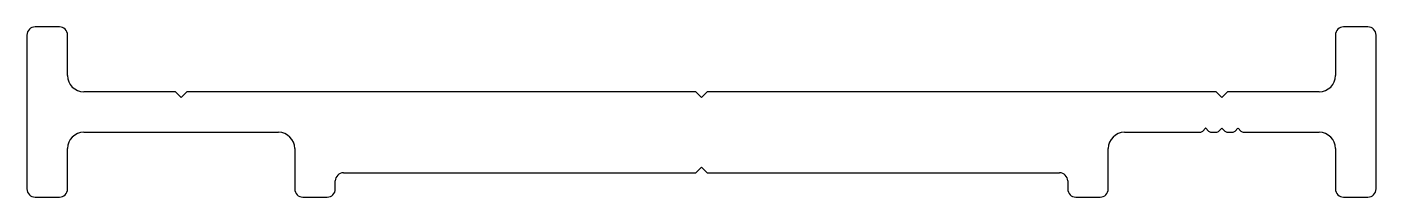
# Model space of a CAD drawing. Extents: x -39.9 to 43.2, y 1.4 to 11.9.
import ezdxf

# ---------------------------------------------------------------- set-up
doc = ezdxf.new("R2010")
doc.units = 0
doc.layers.get('0').update_dxf_attribs({"linetype": 'CONTINUOUS'})

msp = doc.modelspace()

# ---------------------------------------------------------------- linework, layer by layer
for p, q in [((-37.879, 11.933), (-39.379, 11.933)), ((42.746, 11.933), (41.246, 11.933)), ((-39.879, 11.433), (-39.879, 1.933)), ((-37.379, 8.933), (-37.379, 11.433)), ((40.746, 11.433), (40.746, 8.933)), ((43.246, 1.933), (43.246, 11.433)), ((-30.73, 7.933), (-36.379, 7.933)), ((-30.38, 7.583), (-30.73, 7.933)), ((-30.03, 7.933), (-30.38, 7.583)), ((1.333, 7.933), (-30.03, 7.933)), ((1.683, 7.583), (1.333, 7.933)), ((2.033, 7.933), (1.683, 7.583)), ((33.397, 7.933), (2.033, 7.933)), ((33.747, 7.583), (33.397, 7.933)), ((34.097, 7.933), (33.747, 7.583)), ((39.746, 7.933), (34.097, 7.933)), ((-36.379, 5.433), (-24.381, 5.433)), ((27.748, 5.433), (32.393, 5.433)), ((32.57, 5.507), (32.741, 5.678)), ((32.752, 5.678), (32.923, 5.507)), ((33.1, 5.433), (33.393, 5.433)), ((33.57, 5.507), (33.741, 5.678)), ((33.752, 5.678), (33.923, 5.507)), ((34.1, 5.433), (34.393, 5.433)), ((34.57, 5.507), (34.741, 5.678)), ((34.752, 5.678), (34.923, 5.507)), ((35.1, 5.433), (39.746, 5.433)), ((-37.379, 1.933), (-37.379, 4.433)), ((-23.381, 4.433), (-23.381, 1.933)), ((26.748, 1.933), (26.748, 4.433)), ((40.746, 4.433), (40.746, 1.933)), ((-20.381, 2.933), (1.333, 2.933)), ((1.333, 2.933), (1.683, 3.283)), ((1.683, 3.283), (2.033, 2.933)), ((2.033, 2.933), (23.748, 2.933)), ((-20.881, 1.933), (-20.881, 2.433)), ((24.248, 2.433), (24.248, 1.933)), ((-39.379, 1.433), (-37.879, 1.433)), ((-22.881, 1.433), (-21.381, 1.433)), ((24.748, 1.433), (26.248, 1.433)), ((41.246, 1.433), (42.746, 1.433))]:
    msp.add_line(p, q)
for centre, radius, start, end in [((-39.379, 11.433), 0.5, 90, 180), ((-37.879, 11.433), 0.5, 360, 90), ((41.246, 11.433), 0.5, 90, 180), ((42.746, 11.433), 0.5, 0, 90), ((-36.379, 8.933), 1, 180, 270), ((39.746, 8.933), 1, 270, 0), ((-36.379, 4.433), 1, 90, 180), ((-24.381, 4.433), 1, 0, 90), ((27.748, 4.433), 1, 90, 180), ((32.393, 5.683), 0.25, 270.00001, 315), ((32.747, 5.672), 0.008, 45, 135), ((33.1, 5.683), 0.25, 225, 270), ((33.393, 5.683), 0.25, 270, 315), ((33.747, 5.672), 0.008, 45, 135), ((34.1, 5.683), 0.25, 225, 270), ((34.393, 5.683), 0.25, 270, 315), ((34.747, 5.672), 0.008, 45, 135), ((35.1, 5.683), 0.25, 225, 269.99999), ((39.746, 4.433), 1, 0, 90), ((-20.381, 2.433), 0.5, 90, 180), ((23.748, 2.433), 0.5, 360, 90), ((-39.379, 1.933), 0.5, 180, 270), ((-37.879, 1.933), 0.5, 270, 0), ((-22.881, 1.933), 0.5, 180, 270), ((-21.381, 1.933), 0.5, 270, 0), ((24.748, 1.933), 0.5, 180, 270), ((26.248, 1.933), 0.5, 270, 0), ((41.246, 1.933), 0.5, 180, 270), ((42.746, 1.933), 0.5, 270, 0)]:
    msp.add_arc(centre, radius, start, end)

doc.saveas('drawing.dxf')
